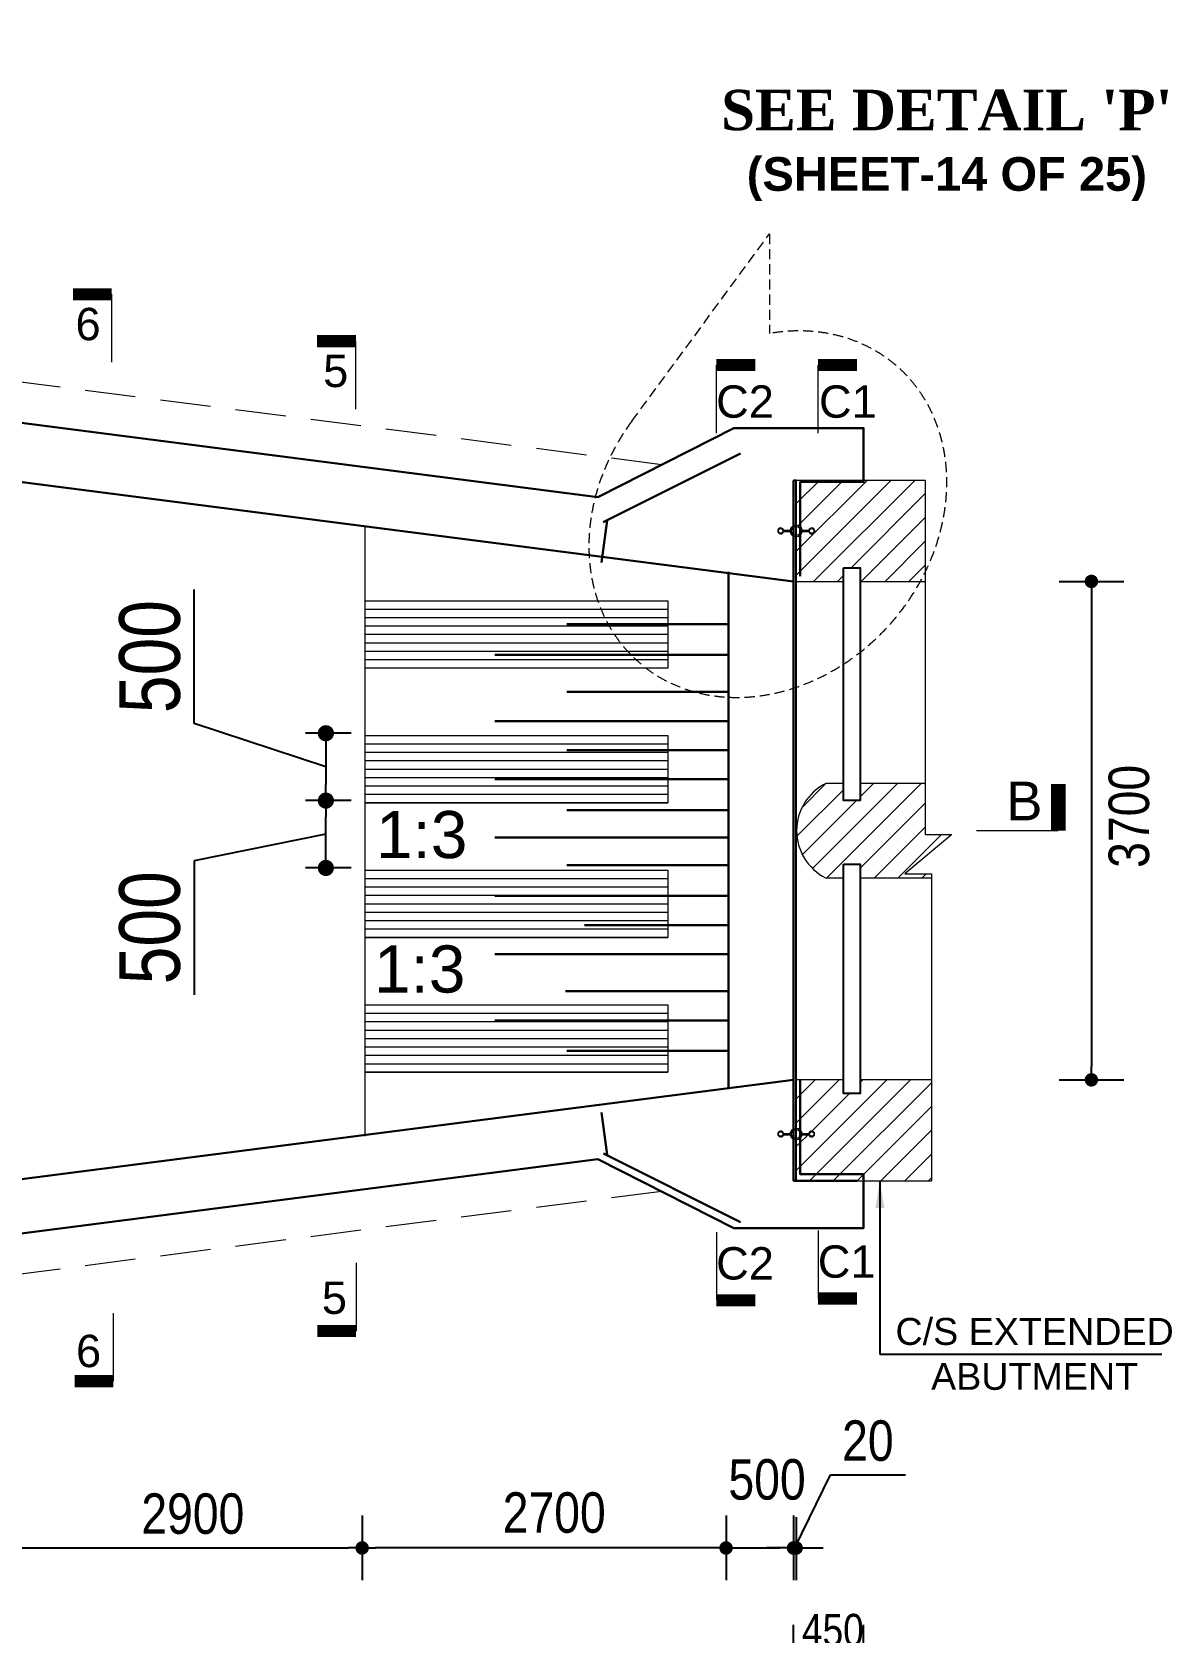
# Model space of a CAD drawing. Extents: x -358915 to 1258323, y -1667244 to -305611.
# Drawn here: x 566064 to 574521, y -1492203 to -1480319 of the extents above; entities that cross this region are included whole.
import ezdxf

# ---------------------------------------------------------------- set-up
doc = ezdxf.new("R2010")
doc.units = 0
doc.header["$LTSCALE"] = 300
doc.header["$MEASUREMENT"] = 0
for name, pattern in [('DASHED', [0.75, 0.5, -0.25]), ('DASHED2', [9.525, 6.35, -3.175]), ('HIDDEN', [0.375, 0.25, -0.125])]:
    doc.linetypes.add(name, pattern=pattern)
doc.layers.get('0').update_dxf_attribs({"linetype": 'CONTINUOUS'})
doc.layers.get('DEFPOINTS').update_dxf_attribs({"linetype": 'CONTINUOUS'})
for name, color, linetype, lineweight in [('Dim', 7, 'CONTINUOUS', 9), ('Dimension', 8, 'CONTINUOUS', 18), ('line2', 3, 'CONTINUOUS', 30)]:
    doc.layers.add(name, color=color, linetype=linetype, lineweight=lineweight)
for name, color, linetype in [('DOTTED', 240, 'DASHED2'), ('LINE', 7, 'CONTINUOUS'), ('TEXT', 10, 'CONTINUOUS'), ('TXT', 7, 'CONTINUOUS')]:
    doc.layers.add(name, color=color, linetype=linetype)
doc.styles.add('1-2', font='arial.ttf')
doc.styles.add('Arial', font='arial.ttf')
doc.styles.add('DIM', font='isocp3.shx')
doc.styles.add('dimText', font='ARIALN.TTF')
doc.styles.add('SH-T2', font='arial.ttf', dxfattribs={"width": 0.8})
doc.dimstyles.new('dim n_120', dxfattribs={"dimtxt": 240, "dimasz": 240, "dimexe": 240, "dimexo": 150, "dimgap": 100, "dimtad": 2, "dimdec": 0, "dimzin": 0, "dimdsep": 46, "dimtxsty": 'DIM', "dimcen": 350, "dimclrd": 5, "dimclre": 5, "dimclrt": 7, "dimadec": 0, "dimazin": 0, "dimtfac": 1, "dimtdec": 0, "dimtmove": 0, "dimatfit": 3, "dimfxl": 240, "dimfxlon": 1, "dimtolj": 1, "dimtzin": 0, "dimarcsym": 0})
doc.dimstyles.new('dim_240', dxfattribs={"dimtxt": 480, "dimasz": 480, "dimexe": 300, "dimexo": 200, "dimgap": 200, "dimtad": 1, "dimdec": 0, "dimzin": 0, "dimdsep": 46, "dimtxsty": 'DIM', "dimcen": 350, "dimclrd": 5, "dimclre": 5, "dimclrt": 7, "dimadec": 0, "dimazin": 0, "dimtfac": 1, "dimtdec": 0, "dimtmove": 0, "dimatfit": 3, "dimfxl": 20, "dimtolj": 1, "dimtzin": 0, "dimarcsym": 0})

# ---------------------------------------------------------------- blocks, each defined once
blk = doc.blocks.new('_Dot')
at = {"color": 0, "linetype": 'ByBlock', "lineweight": -2}
blk.add_line((-0.5, 0), (-1, 0), dxfattribs=at)
at = {"color": 0, "linetype": 'ByBlock', "const_width": 0.5}
blk.add_lwpolyline([(-0.25, 0, 1), (0.25, 0, 1)], format="xyb", close=True, dxfattribs=at)
blk = doc.blocks.new('*D673')
at = {"layer": 'DEFPOINTS', "color": 0, "ltscale": 50, "transparency": 16777216}
for p in [(571213, -1491053), (568513, -1491115), (568513, -1491572)]:
    blk.add_point(p, dxfattribs=at)
at = {"layer": 'Dim', "color": 5, "lineweight": -2, "ltscale": 50, "transparency": 16777216}
for p, q in [((568513, -1491332), (568513, -1491812)), ((571213, -1491332), (571213, -1491812)), ((571113, -1491572), (568613, -1491572))]:
    blk.add_line(p, q, dxfattribs=at)
at = {"layer": 'Dim', "color": 5, "lineweight": -2, "ltscale": 50, "transparency": 16777216, "xscale": 100, "yscale": 100, "zscale": 100, "rotation": 180}
blk.add_blockref('_Dot', (568513, -1491572), dxfattribs=at)
at = {"layer": 'Dim', "color": 5, "lineweight": -2, "ltscale": 50, "transparency": 16777216, "xscale": 100, "yscale": 100, "zscale": 100}
blk.add_blockref('_Dot', (571213, -1491572), dxfattribs=at)
at = {"layer": 'Dim', "color": 7, "ltscale": 50, "transparency": 16777216, "insert": (569938, -1491311), "char_height": 300, "attachment_point": 5, "style": 'dimText'}
blk.add_mtext('\\A1;2700', dxfattribs=at)
blk = doc.blocks.new('*D674')
at = {"layer": 'DEFPOINTS', "color": 0, "ltscale": 50, "transparency": 16777216}
for p in [(568513, -1490956), (565613, -1490994), (568513, -1491572)]:
    blk.add_point(p, dxfattribs=at)
at = {"layer": 'Dim', "color": 5, "lineweight": -2, "ltscale": 50, "transparency": 16777216}
for p, q in [((565613, -1491332), (565613, -1491812)), ((568513, -1491332), (568513, -1491812)), ((565713, -1491572), (568413, -1491572))]:
    blk.add_line(p, q, dxfattribs=at)
at = {"layer": 'Dim', "color": 5, "lineweight": -2, "ltscale": 50, "transparency": 16777216, "xscale": 100, "yscale": 100, "zscale": 100, "rotation": 180}
blk.add_blockref('_Dot', (565613, -1491572), dxfattribs=at)
at = {"layer": 'Dim', "color": 5, "lineweight": -2, "ltscale": 50, "transparency": 16777216, "xscale": 100, "yscale": 100, "zscale": 100}
blk.add_blockref('_Dot', (568513, -1491572), dxfattribs=at)
at = {"layer": 'Dim', "color": 7, "ltscale": 50, "transparency": 16777216, "insert": (567257, -1491319), "char_height": 300, "attachment_point": 5, "style": 'dimText'}
blk.add_mtext('\\A1;2900', dxfattribs=at)
blk = doc.blocks.new('*D676')
at = {"layer": 'DEFPOINTS', "color": 0, "ltscale": 50, "transparency": 16777216}
for p in [(571213, -1491055), (571713, -1491086), (571713, -1491572)]:
    blk.add_point(p, dxfattribs=at)
at = {"layer": 'Dim', "color": 5, "lineweight": -2, "ltscale": 50, "transparency": 16777216}
for p, q in [((571213, -1491332), (571213, -1491812)), ((571713, -1491332), (571713, -1491812)), ((571313, -1491572), (571613, -1491572))]:
    blk.add_line(p, q, dxfattribs=at)
at = {"layer": 'Dim', "color": 5, "lineweight": -2, "ltscale": 50, "transparency": 16777216, "xscale": 100, "yscale": 100, "zscale": 100, "rotation": 180}
blk.add_blockref('_Dot', (571213, -1491572), dxfattribs=at)
at = {"layer": 'Dim', "color": 5, "lineweight": -2, "ltscale": 50, "transparency": 16777216, "xscale": 100, "yscale": 100, "zscale": 100}
blk.add_blockref('_Dot', (571713, -1491572), dxfattribs=at)
at = {"layer": 'Dim', "color": 7, "ltscale": 50, "transparency": 16777216, "insert": (571517, -1491065), "char_height": 300, "attachment_point": 5, "style": 'dimText'}
blk.add_mtext('\\A1;500', dxfattribs=at)
blk = doc.blocks.new('*D677')
at = {"layer": 'DEFPOINTS', "color": 0, "ltscale": 50, "transparency": 16777216}
for p in [(571713, -1491194), (571733, -1491194), (571733, -1491572)]:
    blk.add_point(p, dxfattribs=at)
at = {"layer": 'Dim', "color": 5, "lineweight": -2, "ltscale": 50, "transparency": 16777216}
for p, q in [((571723, -1491572), (571987, -1491030)), ((571987, -1491030), (572543, -1491030)), ((571713, -1491344), (571713, -1491812)), ((571733, -1491344), (571733, -1491812)), ((571613, -1491572), (571513, -1491572)), ((571713, -1491572), (571733, -1491572)), ((571713, -1491572), (571733, -1491572)), ((571833, -1491572), (571933, -1491572))]:
    blk.add_line(p, q, dxfattribs=at)
at = {"layer": 'Dim', "color": 5, "lineweight": -2, "ltscale": 50, "transparency": 16777216, "xscale": 100, "yscale": 100, "zscale": 100}
blk.add_blockref('_Dot', (571713, -1491572), dxfattribs=at)
at = {"layer": 'Dim', "color": 5, "lineweight": -2, "ltscale": 50, "transparency": 16777216, "xscale": 100, "yscale": 100, "zscale": 100, "rotation": 180}
blk.add_blockref('_Dot', (571733, -1491572), dxfattribs=at)
at = {"layer": 'Dim', "color": 7, "ltscale": 50, "transparency": 16777216, "insert": (572265, -1490777), "char_height": 300, "attachment_point": 5, "style": 'dimText'}
blk.add_mtext('\\A1;20', dxfattribs=at)
blk = doc.blocks.new('*D678')
at = {"layer": 'DEFPOINTS', "color": 0, "ltscale": 50, "transparency": 16777216}
for p in [(573171, -1484397), (573218, -1488097, 0), (573923, -1488097)]:
    blk.add_point(p, dxfattribs=at)
at = {"layer": 'Dim', "color": 5, "lineweight": -2, "ltscale": 50, "transparency": 16777216}
for p, q in [((573683, -1484397), (574163, -1484397)), ((573923, -1484497), (573923, -1487997)), ((573683, -1488097), (574163, -1488097))]:
    blk.add_line(p, q, dxfattribs=at)
at = {"layer": 'Dim', "color": 5, "lineweight": -2, "ltscale": 50, "transparency": 16777216, "xscale": 100, "yscale": 100, "zscale": 100}
for p, rotation in [((573923, -1484397), 90), ((573923, -1488097), 270)]:
    blk.add_blockref('_Dot', p, dxfattribs=dict(at, rotation=rotation))
at = {"layer": 'Dim', "color": 7, "ltscale": 50, "transparency": 16777216, "insert": (574203, -1486141), "char_height": 300, "attachment_point": 5, "rotation": 90, "style": 'dimText'}
blk.add_mtext('\\A1;3700', dxfattribs=at)
blk = doc.blocks.new('SEX')
at = {"layer": 'Dim', "color": 6, "ltscale": 500}
blk.add_lwpolyline([(0, 0, 60, 60, 0), (191.8, 0, 0, 0, 0)], format="xyseb", dxfattribs=at)
blk.add_lwpolyline([(0, -336.6), (0, 0), (0, 0)], dxfattribs=at)
blk = doc.blocks.new('*D695')
at = {"layer": 'DEFPOINTS', "color": 0, "ltscale": 50, "transparency": 16777216}
for p in [(571713, -1490991), (571713, -1493487), (570653, -1494029, 0)]:
    blk.add_point(p, dxfattribs=at)
at = {"layer": 'Dim', "color": 5, "lineweight": -2, "ltscale": 50, "transparency": 16777216}
for p, q in [((570653, -1493727), (570653, -1493247)), ((571713, -1493247), (571713, -1493727)), ((570893, -1493487), (571473, -1493487))]:
    blk.add_line(p, q, dxfattribs=at)
at = {"layer": 'Dim', "color": 5, "ltscale": 50, "transparency": 16777216}
for points in [[(570893, -1493447), (570893, -1493527), (570653, -1493487)], [(571473, -1493447), (571473, -1493527), (571713, -1493487)]]:
    blk.add_solid(points, dxfattribs=at)
at = {"layer": 'Dim', "color": 7, "ltscale": 50, "transparency": 16777216, "insert": (571183, -1493487), "char_height": 240, "attachment_point": 5, "style": 'dimText'}
blk.add_mtext('\\A1;1050\\P{\\fArial|b1|i0|c0|p34;Limit of SEC C2-C2}', dxfattribs=at)
blk = doc.blocks.new('*D696')
at = {"layer": 'DEFPOINTS', "color": 0, "ltscale": 50, "transparency": 16777216}
for p in [(572230, -1491768), (572230, -1492383), (571713, -1492925, 0)]:
    blk.add_point(p, dxfattribs=at)
at = {"layer": 'Dim', "color": 5, "lineweight": -2, "ltscale": 50, "transparency": 16777216}
for p, q in [((571713, -1492623), (571713, -1492143)), ((572230, -1492143), (572230, -1492623)), ((571953, -1492383), (571990, -1492383))]:
    blk.add_line(p, q, dxfattribs=at)
at = {"layer": 'Dim', "color": 5, "ltscale": 50, "transparency": 16777216}
for points in [[(571953, -1492343), (571953, -1492423), (571713, -1492383)], [(571990, -1492343), (571990, -1492423), (572230, -1492383)]]:
    blk.add_solid(points, dxfattribs=at)
at = {"layer": 'Dim', "color": 7, "ltscale": 50, "transparency": 16777216, "insert": (572005, -1492383), "char_height": 240, "attachment_point": 5, "style": 'dimText'}
blk.add_mtext('\\A1;450\\P{\\fArial|b1|i0|c0|p34;Limit of SEC C1-C1}', dxfattribs=at)
blk = doc.blocks.new('*D1493')
at = {"layer": 'DEFPOINTS', "color": 0, "transparency": 16777216}
for p in [(568244, -1486024), (568531, -1486024), (568531, -1486524)]:
    blk.add_point(p, dxfattribs=at)
at = {"layer": 'Dim', "color": 5, "lineweight": -2, "transparency": 16777216}
for p, q in [((568431, -1486024), (568094, -1486024)), ((568244, -1486404), (568244, -1486144)), ((568244, -1486274), (567268, -1486471)), ((567268, -1486471), (567268, -1487465)), ((568431, -1486524), (568094, -1486524))]:
    blk.add_line(p, q, dxfattribs=at)
at = {"layer": 'Dim', "color": 5, "lineweight": -2, "transparency": 16777216, "xscale": 120, "yscale": 120, "zscale": 120}
for p, rotation in [((568244, -1486024), 90), ((568244, -1486524), 270)]:
    blk.add_blockref('_Dot', p, dxfattribs=dict(at, rotation=rotation))
at = {"layer": 'Dim', "color": 7, "transparency": 16777216, "insert": (566939, -1486968), "char_height": 450, "attachment_point": 5, "rotation": 90, "style": 'SH-T2'}
blk.add_mtext('\\A1;500', dxfattribs=at)
blk = doc.blocks.new('*D1495')
at = {"layer": 'DEFPOINTS', "color": 0, "transparency": 16777216}
for p in [(568531, -1485524), (568244, -1486024), (568531, -1486024)]:
    blk.add_point(p, dxfattribs=at)
at = {"layer": 'Dim', "color": 5, "lineweight": -2, "transparency": 16777216}
for p, q in [((567268, -1485452), (567268, -1484458)), ((568244, -1485774), (567268, -1485452)), ((568431, -1485524), (568094, -1485524)), ((568244, -1485644), (568244, -1485904)), ((568431, -1486024), (568094, -1486024))]:
    blk.add_line(p, q, dxfattribs=at)
at = {"layer": 'Dim', "color": 5, "lineweight": -2, "transparency": 16777216, "xscale": 120, "yscale": 120, "zscale": 120}
for p, rotation in [((568244, -1485524), 90), ((568244, -1486024), 270)]:
    blk.add_blockref('_Dot', p, dxfattribs=dict(at, rotation=rotation))
at = {"layer": 'Dim', "color": 7, "transparency": 16777216, "insert": (566939, -1484955), "char_height": 450, "attachment_point": 5, "rotation": 90, "style": 'SH-T2'}
blk.add_mtext('\\A1;500', dxfattribs=at)

msp = doc.modelspace()

# ---------------------------------------------------------------- hatches: boundary and pattern name
at = {"layer": 'Dim', "ltscale": 50}
h = msp.add_hatch(dxfattribs=at)
h.set_pattern_fill('ANSI31', color=8, scale=1000)
h.set_pattern_definition([(45, (-2230308.75, -752271.71), (-88.3883476, 88.3883476), [])])
h.paths.add_polyline_path([(572690.9, -1483647.1), (571732.9, -1483647), (571732.9, -1483978.4, -0.3816569), (571776.3, -1484017.2), (571826.7, -1484017.2, -8.8578155), (571826.7, -1484027), (571826.7, -1484027, 8.8674467), (571826.7, -1484017.2), (571826.7, -1484017.2, -8.8674472), (571826.7, -1484027), (571826.7, -1484027, 8.8725765), (571826.7, -1484017.2), (571776.6, -1484017.2), (571776.6, -1484027), (571826.7, -1484027, 8.8777114), (571826.7, -1484017.2), (571826.7, -1484017.2, -8.8629344), (571826.7, -1484027), (571826.7, -1484027, 8.8725762), (571826.7, -1484017.2), (571826.7, -1484017.2, -8.8725765), (571826.7, -1484027), (571776.3, -1484027, -0.3816593), (571732.9, -1484065.8), (571732.9, -1484397.2), (572082.9, -1484397.2), (572082.9, -1484295.7), (572207.9, -1484295.7), (572207.9, -1484397.2), (572690.9, -1484397.2)])
h.paths.add_polyline_path([(572887.7, -1486276.3), (572690.9, -1486276.3), (572690.9, -1485897.1), (572207.9, -1485897.1), (572207.9, -1486023.9), (572082.9, -1486023.9), (572082.9, -1485897.1), (571952.4, -1485897.1, 0.6176425), (571951.7, -1486597.1), (572083.2, -1486597.1), (572083.2, -1486495.7), (572083.2, -1486495.7), (572208.2, -1486495.7), (572208.2, -1486597.1), (572737.6, -1486597.1), (572737.6, -1486567.1), (572539.1, -1486567.1)])
h.paths.add_polyline_path([(572737.6, -1488097.2), (572207.9, -1488097.2), (572207.9, -1488197.2), (572082.9, -1488197.2), (572082.9, -1488097.2), (571732.9, -1488097.2), (571732.9, -1488455.3, -0.3815359), (571776.3, -1488494.1), (571826.7, -1488494.1, -8.8578155), (571826.7, -1488503.9), (571826.7, -1488503.9, 8.8674467), (571826.7, -1488494.1), (571826.7, -1488494.1, -8.8674472), (571826.7, -1488503.9), (571826.7, -1488503.9, 8.8725765), (571826.7, -1488494.1), (571776.6, -1488494.1), (571776.6, -1488503.9), (571826.7, -1488503.9, 8.8777114), (571826.7, -1488494.1), (571826.7, -1488494.1, -8.8629344), (571826.7, -1488503.9), (571826.7, -1488503.9, 8.8725762), (571826.7, -1488494.1), (571826.7, -1488494.1, -8.8725765), (571826.7, -1488503.9), (571776.3, -1488503.9, -0.3815383), (571732.9, -1488542.7), (571732.9, -1488847.2), (572182.6, -1488847.2), (572737.6, -1488847.2)])
at = {"layer": 'Dimension', "lineweight": 13, "ltscale": 2}
h = msp.add_hatch(dxfattribs=at)
h.set_pattern_fill('ANSI31', color=14, scale=500, angle=135, style=0)
h.set_pattern_definition([(180, (402391.98, -30789.66), (-1e-14, -62.5), [])])
h.paths.add_polyline_path([(568535.9, -1484540.4), (568535.9, -1485040.4), (570780.8, -1485040.4), (570780.8, -1484540.4)])
h.paths.add_polyline_path([(568535.9, -1485540.4), (568535.9, -1486040.4), (570780.8, -1486040.4), (570780.8, -1485540.4)])
h.paths.add_polyline_path([(568535.9, -1486540.7), (568535.9, -1487040.7), (570780.8, -1487040.7), (570780.8, -1486540.7)])
h.paths.add_polyline_path([(568535.9, -1487540.7), (568535.9, -1488040.7), (570780.8, -1488040.7), (570780.8, -1487540.7)])

# ---------------------------------------------------------------- linework, layer by layer
at = {"color": 1}
msp.add_line((571732.9, -1488847.2, 0), (571732.9, -1483647, 0), dxfattribs=at)
at = {"lineweight": 18, "elevation": 0}
for points in [[(572690.9, -1483647), (571732.9, -1483647), (571732.9, -1484397.1), (572082.9, -1484397.1), (572082.9, -1484295.7), (572207.9, -1484295.7), (572207.9, -1484397.1), (572690.9, -1484397.1)], [(571732.9, -1488097.1), (571732.9, -1488847.2), (572737.6, -1488847.2)], [(572737.6, -1488097.2), (572207.9, -1488097.2), (572207.9, -1488197.2), (572082.9, -1488197.2), (572082.9, -1488097.2), (571732.9, -1488097.2)]]:
    msp.add_lwpolyline(points, dxfattribs=at)
at = {"color": 8, "elevation": 0}
for points in [[(572082.9, -1484295.7), (572207.9, -1484295.7), (572207.9, -1486023.9), (572082.9, -1486023.9)], [(572083.2, -1486495.7), (572207.9, -1486495.7), (572207.9, -1488197.2), (572083.2, -1488197.2)]]:
    msp.add_lwpolyline(points, close=True, dxfattribs=at)
at = {"lineweight": 18, "elevation": 0}
msp.add_lwpolyline([(572690.9, -1485897.1), (572207.9, -1485897.1), (572207.9, -1486023.9), (572082.9, -1486023.9), (572082.9, -1485897.1), (571952.4, -1485897.1, 0.6176425), (571951.7, -1486597.1), (572083.2, -1486597.1), (572083.2, -1486495.7), (572208.2, -1486495.7), (572208.2, -1486597.1), (572737.6, -1486597.1)], format="xyb", dxfattribs=at)
at = {"layer": 'Dim', "color": 7, "linetype": 'DASHED', "ltscale": 0.5, "elevation": 0}
msp.add_lwpolyline([(570513.8, -1483207.4), (571534.8, -1481817.7), (571535.1, -1482556.2)], dxfattribs=at)
at = {"layer": 'Dim', "ltscale": 50, "elevation": 0}
msp.add_lwpolyline([(572690.9, -1483647), (572690.9, -1486276.3), (572887.7, -1486276.3), (572539.1, -1486567.1), (572737.6, -1486567.1), (572737.6, -1488847.2)], dxfattribs=at)
at = {"layer": 'Dim', "lineweight": 18, "ltscale": 500, "elevation": 0}
for points in [[(571639.9, -1484017.2), (571689.5, -1484017.2)], [(571639.9, -1484017.2), (571689.5, -1484017.2)], [(571639.9, -1484017.2), (571689.5, -1484017.2)], [(571639.9, -1484017.2), (571689.5, -1484017.2)], [(571639.9, -1484027), (571689.5, -1484027)], [(571639.9, -1484027), (571689.5, -1484027)], [(571639.9, -1484027), (571689.5, -1484027)], [(571639.9, -1484027), (571689.5, -1484027)], [(571776.6, -1484017.2), (571826.7, -1484017.2)], [(571776.6, -1484017.2), (571826.7, -1484017.2)], [(571776.6, -1484017.2), (571826.7, -1484017.2)], [(571776.6, -1484017.2), (571826.7, -1484017.2)], [(571776.6, -1484027), (571826.7, -1484027)], [(571776.6, -1484027), (571826.7, -1484027)], [(571776.6, -1484027), (571826.7, -1484027)], [(571776.6, -1484027), (571826.7, -1484027)], [(571639.9, -1488494.1), (571689.5, -1488494.1)], [(571639.9, -1488494.1), (571689.5, -1488494.1)], [(571639.9, -1488494.1), (571689.5, -1488494.1)], [(571639.9, -1488494.1), (571689.5, -1488494.1)], [(571776.6, -1488494.1), (571826.7, -1488494.1)], [(571776.6, -1488494.1), (571826.7, -1488494.1)], [(571776.6, -1488494.1), (571826.7, -1488494.1)], [(571776.6, -1488494.1), (571826.7, -1488494.1)], [(571639.9, -1488503.9), (571689.5, -1488503.9)], [(571639.9, -1488503.9), (571689.5, -1488503.9)], [(571639.9, -1488503.9), (571689.5, -1488503.9)], [(571639.9, -1488503.9), (571689.5, -1488503.9)], [(571776.6, -1488503.9), (571826.7, -1488503.9)], [(571776.6, -1488503.9), (571826.7, -1488503.9)], [(571776.6, -1488503.9), (571826.7, -1488503.9)], [(571776.6, -1488503.9), (571826.7, -1488503.9)]]:
    msp.add_lwpolyline(points, dxfattribs=at)
at = {"layer": 'Dim', "lineweight": 18, "ltscale": 500}
for centre, radius in [((571732.9, -1484022.1, 0), 43.7), ((571732.9, -1484022.1, 0), 43.7), ((571732.9, -1484022.1, 0), 43.7), ((571732.9, -1484022.1, 0), 43.7), ((571618, -1484022.1, 0), 17.1), ((571618, -1484022.1, 0), 17.1), ((571618, -1484022.1, 0), 17.1), ((571618, -1484022.1, 0), 17.1), ((571732.9, -1484022.1, 0), 33.9), ((571732.9, -1484022.1, 0), 33.9), ((571732.9, -1484022.1, 0), 33.9), ((571732.9, -1484022.1, 0), 33.9), ((571848, -1484022.1, 0), 17.1), ((571618, -1488499, 0), 17.1), ((571618, -1488499, 0), 17.1), ((571618, -1488499, 0), 17.1), ((571618, -1488499, 0), 17.1), ((571732.9, -1488499, 0), 43.7), ((571732.9, -1488499, 0), 43.7), ((571732.9, -1488499, 0), 43.7), ((571732.9, -1488499, 0), 43.7), ((571732.9, -1488499, 0), 33.9), ((571732.9, -1488499, 0), 33.9), ((571732.9, -1488499, 0), 33.9), ((571732.9, -1488499, 0), 33.9), ((571848, -1488499, 0), 17.1)]:
    msp.add_circle(centre, radius, dxfattribs=at)
for centre, start, end in [((571618, -1484022.1, 0), 12.86098, 347.13902), ((571618, -1484022.1, 0), 12.86098, 347.13902), ((571618, -1484022.1, 0), 12.86098, 347.13902), ((571618, -1484022.1, 0), 12.86098, 347.13902), ((571848.2, -1484022.1, 0), 192.86098, 167.13902), ((571848.2, -1484022.1, 0), 192.86098, 167.13902), ((571848.2, -1484022.1, 0), 192.86098, 167.13902), ((571848.2, -1484022.1, 0), 192.86098, 167.13902), ((571618, -1488499, 0), 12.86098, 347.13902), ((571618, -1488499, 0), 12.86098, 347.13902), ((571618, -1488499, 0), 12.86098, 347.13902), ((571618, -1488499, 0), 12.86098, 347.13902), ((571848.1, -1488499, 0), 192.86098, 167.13902), ((571848.1, -1488499, 0), 192.86098, 167.13902), ((571848.1, -1488499, 0), 192.86098, 167.13902), ((571848.1, -1488499, 0), 192.86098, 167.13902)]:
    msp.add_arc(centre, 22, start, end, dxfattribs=at)
at = {"layer": 'Dim', "color": 7, "linetype": 'DASHED', "ltscale": 0.5}
msp.add_ellipse((571522.8, -1483897.8, 0), major_axis=(-957.2, -1099.2), ratio=0.8371065, start_param=-1.4731909, end_param=3.9374698, dxfattribs=at)
at = {"layer": 'Dimension', "color": 0, "lineweight": 30, "ltscale": 2}
for p, q in [((571320.4, -1483448.7, 0), (570302.2, -1483957.8, 0)), ((571230.6, -1484325, 0), (571230.6, -1488159.3, 0)), ((571230.6, -1484381.6, 0), (571230.6, -1488159.3, 0)), ((571321.1, -1489153.8, 0), (570302.9, -1488644.7, 0))]:
    msp.add_line(p, q, dxfattribs=at)
at = {"layer": 'Dimension', "color": 0, "lineweight": 13, "ltscale": 2}
msp.add_line((568535.9, -1488514, 0), (568535.9, -1483987.8, 0), dxfattribs=at)
at = {"layer": 'Dimension', "color": 0, "lineweight": 30, "ltscale": 2, "elevation": 0}
for points in [[(571712.6, -1484397.2), (558519.4, -1482697.1), (558519.4, -1480353.7)], [(571762.6, -1484359.1), (571762.6, -1483659), (572232.6, -1483659), (572232.6, -1483259), (571270.7, -1483259), (570262.6, -1483771), (559057.8, -1482325.8), (558909.1, -1482156.1), (558909.1, -1480318.7)], [(570330.6, -1483943.6), (570289.4, -1484256.5)], [(571712.6, -1488097.2), (558509.1, -1489797.4), (558509.1, -1492140.9)], [(571762.6, -1488097.2), (571762.6, -1488797.3), (572232.6, -1488797.3), (572232.6, -1489197.3), (571270.7, -1489197.3), (570262.6, -1488685.3), (559057.8, -1490130.5), (558909.1, -1490300.2), (558909.1, -1492137.6)], [(570330.6, -1488653.8), (570289.1, -1488338.8)]]:
    msp.add_lwpolyline(points, dxfattribs=at)
at = {"layer": 'Dimension', "color": 0, "lineweight": 13, "ltscale": 2, "elevation": 0}
for points in [[(568530.6, -1484540.4), (570780.8, -1484540.4), (570780.8, -1485040.4), (568530.6, -1485040.4)], [(568530.6, -1485540.4), (570780.8, -1485540.4), (570780.8, -1486040.4), (568530.6, -1486040.4)], [(568530.6, -1485540.4), (570780.8, -1485540.4), (570780.8, -1486040.4), (568530.6, -1486040.4)], [(568530.6, -1486540.7), (570780.8, -1486540.7), (570780.8, -1487040.7), (568530.6, -1487040.7)], [(568530.6, -1487540.7), (570780.8, -1487540.7), (570780.8, -1488040.7), (568530.6, -1488040.7)]]:
    msp.add_lwpolyline(points, dxfattribs=at)
at = {"layer": 'DOTTED', "color": 0, "linetype": 'HIDDEN', "lineweight": 20, "ltscale": 5, "elevation": 0}
for points in [[(570735.1, -1483531), (559357.8, -1482062.9), (559209.1, -1481893.2), (559209.1, -1480318.7)], [(570735.1, -1488925.3), (559357.8, -1490393.4), (559209.1, -1490563.1), (559209.1, -1492137.6)]]:
    msp.add_lwpolyline(points, dxfattribs=at)
at = {"layer": 'LINE', "lineweight": 18}
for p, q in [((572082.9, -1484397.1, 0), (572082.9, -1484295.7, 0)), ((572083.2, -1486597.1, 0), (572083.2, -1486495.7, 0)), ((572083.2, -1486495.7, 0), (572208.2, -1486495.7, 0)), ((572208.2, -1486495.7, 0), (572208.2, -1486597.1, 0))]:
    msp.add_line(p, q, dxfattribs=at)
at = {"layer": 'line2', "color": 1, "elevation": 0}
msp.add_lwpolyline([(571732.9, -1483647), (571712.6, -1483647)], dxfattribs=at)
at = {"layer": 'line2', "color": 7, "elevation": 0}
for points in [[(571712.6, -1483647.2), (571712.6, -1488847.2)], [(572182.6, -1488847.2), (571712.6, -1488847.2)]]:
    msp.add_lwpolyline(points, dxfattribs=at)
at = {"layer": 'line2', "color": 14, "elevation": 0}
for points in [[(571230.6, -1484715.2), (570031.1, -1484715.2)], [(571230.6, -1484942.2), (569496.8, -1484942.2)], [(571230.6, -1485216.8), (570031.1, -1485216.8)], [(571230.6, -1485216.8), (570707.6, -1485216.8)], [(571230.6, -1485433.3), (569496.8, -1485433.3)], [(571230.6, -1485649.7), (570031.1, -1485649.7)], [(571230.6, -1485866.1), (569496.8, -1485866.1)], [(571230.6, -1485866.1), (570043.8, -1485866.1)], [(571230.6, -1486095.6), (570031.1, -1486095.6)], [(571230.6, -1486298.9), (569496.8, -1486298.9)], [(570228.5, -1486298.9), (571230.6, -1486298.9)], [(571230.6, -1486502.2), (570031.1, -1486502.2)], [(571230.6, -1486731.7), (569496.8, -1486731.7)], [(571230.6, -1486731.7), (569773.4, -1486731.7)], [(571230.6, -1486948.1), (570162.1, -1486948.1)], [(571230.6, -1487164.5), (569496.8, -1487164.5)], [(571230.6, -1487164.5), (570031.1, -1487164.5)], [(571230.6, -1487380.9), (571230.6, -1487380.9)], [(571222.3, -1487438.9), (570022.7, -1487438.9)], [(571230.6, -1487655.4), (569496.8, -1487655.4)], [(571230.6, -1487882.6), (570031.1, -1487882.6)]]:
    msp.add_lwpolyline(points, dxfattribs=at)
at = {"layer": 'line2', "color": 15, "elevation": 0}
msp.add_lwpolyline([(571230.6, -1486298.9), (570729.6, -1486298.9)], dxfattribs=at)

# ---------------------------------------------------------------- block references
at = {"layer": 'Dim', "color": 6, "yscale": 1.5, "zscale": 1.5}
for p, xscale in [((566654.9, -1482265.3), -1.5), ((568466.5, -1482613.3), -1.5), ((571141.8, -1482790.9, 0), 1.5), ((571896, -1482790.9, 0), 1.5)]:
    msp.add_blockref('SEX', p, dxfattribs=dict(at, xscale=xscale))
at = {"layer": 'Dim', "color": 6}
for p, xscale, yscale, zscale, rotation in [((573677, -1486246.9, 0), -1.799999999930151, 1.799999999930151, 1.8, 270), ((571141.8, -1489733.6, 0), -1.5, 1.5, 1.5, 180), ((571896, -1489720.3, 0), -1.5, 1.5, 1.5, 180), ((568468.1, -1489961.4), 1.5, 1.5, 1.5, 180), ((566667.1, -1490333.9), 1.5, 1.5, 1.5, 180)]:
    msp.add_blockref('SEX', p, dxfattribs=dict(at, xscale=xscale, yscale=yscale, zscale=zscale, rotation=rotation))

# ---------------------------------------------------------------- texts
at = {"layer": 'Dim', "color": 7, "insert": (569990.6, -1480747.5, 0), "char_height": 250, "width": 5720.309, "attachment_point": 1, "style": 'Arial'}
msp.add_mtext("\\pxqc;{\\fTimes New Roman|b1|i0|c0|p18;\\H1.2x;\\C6;SEE DETAIL 'P'\\P\\fArial|b1|i0|c0|p34;\\H0.83333x;\\C7;(SHEET-14 OF 25)\\fTimes New Roman|b1|i0|c0|p18;\\P\\fArial|b0|i0|c0|p34;\\H1.875x;\\C0; }", dxfattribs=at)
at = {"layer": 'Dimension', "color": 0, "lineweight": 13, "ltscale": 2, "char_height": 350, "width": 976.664, "attachment_point": 5, "style": '1-2'}
for insert in [(568954.5, -1486278.8, 0), (568939.6, -1487276.5, 0)]:
    msp.add_mtext('1:3', dxfattribs=dict(at, insert=insert))
at = {"layer": 'TEXT', "color": 6, "insert": (571003.2, -1490132.6, 0), "char_height": 200, "width": 4997.303, "attachment_point": 4, "style": 'Arial'}
msp.add_mtext('\\pxqc;{\\C7;C/S EXTENDED \\PABUTMENT}', dxfattribs=at)
at = {"layer": 'TXT', "char_height": 240, "attachment_point": 5, "style": 'Arial'}
for s, insert, width in [('6', (566479.9, -1482488.1), 269.462), ('5', (568307.2, -1489716.4), 432.747), ('6', (566483.6, -1490111.2), 309.754)]:
    msp.add_mtext(s, dxfattribs=dict(at, insert=insert, width=width))
at = {"layer": 'TXT', "attachment_point": 5, "style": 'Arial'}
for s, insert, char_height in [('5', (568317, -1482836.1), 240), ('C2', (571353.4, -1483063.6, 0), 240), ('C1', (572116.6, -1483063.6, 0), 240), ('B', (573426.1, -1486026.8, 0), 288), ('C1', (572107.6, -1489447.5, 0), 240), ('C2', (571353.4, -1489460.8, 0), 240)]:
    msp.add_mtext(s, dxfattribs=dict(at, insert=insert, char_height=char_height))

# ---------------------------------------------------------------- dimensions: what is measured, and where the dimension line sits
at = {"layer": 'Dim', "color": 1}
for p1, angle, picture, middle in [((568530.6, -1485524.4, 0), 90, '*D1495', (567268.4, -1485352.1, 0)), ((568530.6, -1486524.4, 0), 270, '*D1493', (567268.4, -1486570.6, 0))]:
    dim = msp.add_linear_dim(base=(568244.2, -1486024.4, 0), p1=p1, p2=(568530.6, -1486024.4, 0), angle=angle, dimstyle='dim_240', override={"dimtxt": 450, "dimasz": 120, "dimexe": 150, "dimexo": 100, "dimgap": 100, "dimtxsty": 'SH-T2', "dimblk1": 'Dot', "dimblk2": 'Dot', "dimsah": 1, "dimtmove": 1}, dxfattribs=at)
    dim.commit()
    dim.dimension.update_dxf_attribs({"geometry": picture, "text_midpoint": middle, "dimtype": 160})
at = {"layer": 'Dim', "ltscale": 50}
dim = msp.add_linear_dim(base=(573923.1, -1488097.2, 0), p1=(573170.9, -1484397.2, 0), p2=(573217.6, -1488097.2, 0), angle=90, text='3700', dimstyle='dim n_120', override={"dimtxt": 300, "dimasz": 100, "dimgap": 50, "dimtxsty": 'dimText', "dimblk1": 'Dot', "dimblk2": 'Dot', "dimsah": 1, "dimtmove": 2}, dxfattribs=at)
dim.commit()
dim.dimension.update_dxf_attribs({"geometry": '*D678', "text_midpoint": (574203.1, -1486140.6, 0), "dimtype": 160})
for base, p1, p2, override, picture, middle in [((571732.6, -1491572, 0), (571712.6, -1491193.6, 0), (571732.6, -1491193.6, 0), {"dimtxt": 300, "dimasz": 100, "dimtxsty": 'dimText', "dimblk1": 'Dot', "dimblk2": 'Dot', "dimsah": 1, "dimtmove": 1}, '*D677', (572087.1, -1491030.4, 0)), ((571712.6, -1491572, 0), (571212.6, -1491054.6, 0), (571712.6, -1491085.7, 0), {"dimtxt": 300, "dimasz": 100, "dimtxsty": 'dimText', "dimblk1": 'Dot', "dimblk2": 'Dot', "dimsah": 1, "dimtmove": 2}, '*D676', (571517.4, -1491065.2, 0))]:
    dim = msp.add_linear_dim(base=base, p1=p1, p2=p2, dimstyle='dim n_120', override=override, dxfattribs=at)
    dim.commit()
    dim.dimension.update_dxf_attribs({"geometry": picture, "text_midpoint": middle, "dimtype": 160})
for p1, p2, picture, middle in [((565612.9, -1490994.4, 0), (568512.9, -1490955.9, 0), '*D674', (567257, -1491319, 0)), ((571212.6, -1491052.7, 0), (568512.9, -1491114.6, 0), '*D673', (569938.1, -1491311.2, 0))]:
    dim = msp.add_linear_dim(base=(568512.9, -1491572, 0), p1=p1, p2=p2, angle=180, dimstyle='dim n_120', override={"dimtxt": 300, "dimasz": 100, "dimgap": 50, "dimtxsty": 'dimText', "dimblk1": 'Dot', "dimblk2": 'Dot', "dimsah": 1, "dimtmove": 2}, dxfattribs=at)
    dim.commit()
    dim.dimension.update_dxf_attribs({"geometry": picture, "text_midpoint": middle, "dimtype": 160})
for base, p1, p2, text, picture, middle in [((571712.6, -1493486.7, 0), (570652.6, -1494028.9, 0), (571712.6, -1490990.8, 0), '1050\\X{\\fArial|b1|i0|c0|p34;Limit of SEC C2-C2}', '*D695', (571182.6, -1493486.7, 0)), ((572230, -1492383.2), (571712.6, -1492925.5, 0), (572230, -1491768), '450\\P{\\fArial|b1|i0|c0|p34;Limit of SEC C1-C1}', '*D696', (572005, -1492383.2))]:
    dim = msp.add_linear_dim(base=base, p1=p1, p2=p2, text=text, dimstyle='dim n_120', override={"dimgap": 10, "dimtxsty": 'dimText', "dimtmove": 2}, dxfattribs=at)
    dim.commit()
    dim.dimension.update_dxf_attribs({"geometry": picture, "text_midpoint": middle, "dimtype": 160})

# ---------------------------------------------------------------- leaders
at = {"layer": 'Dim', "lineweight": 13, "ltscale": 2}
msp.add_leader([(572354, -1488847.6, 0), (572354, -1490132.9, 0), (574445.4, -1490132.9, 0)], dimstyle='dim_240', override={"dimtxt": 250, "dimasz": 200, "dimexe": 200, "dimexo": 100, "dimgap": 50, "dimtxsty": 'Arial', "dimtmove": 1}, dxfattribs=at)

doc.saveas('drawing.dxf')
